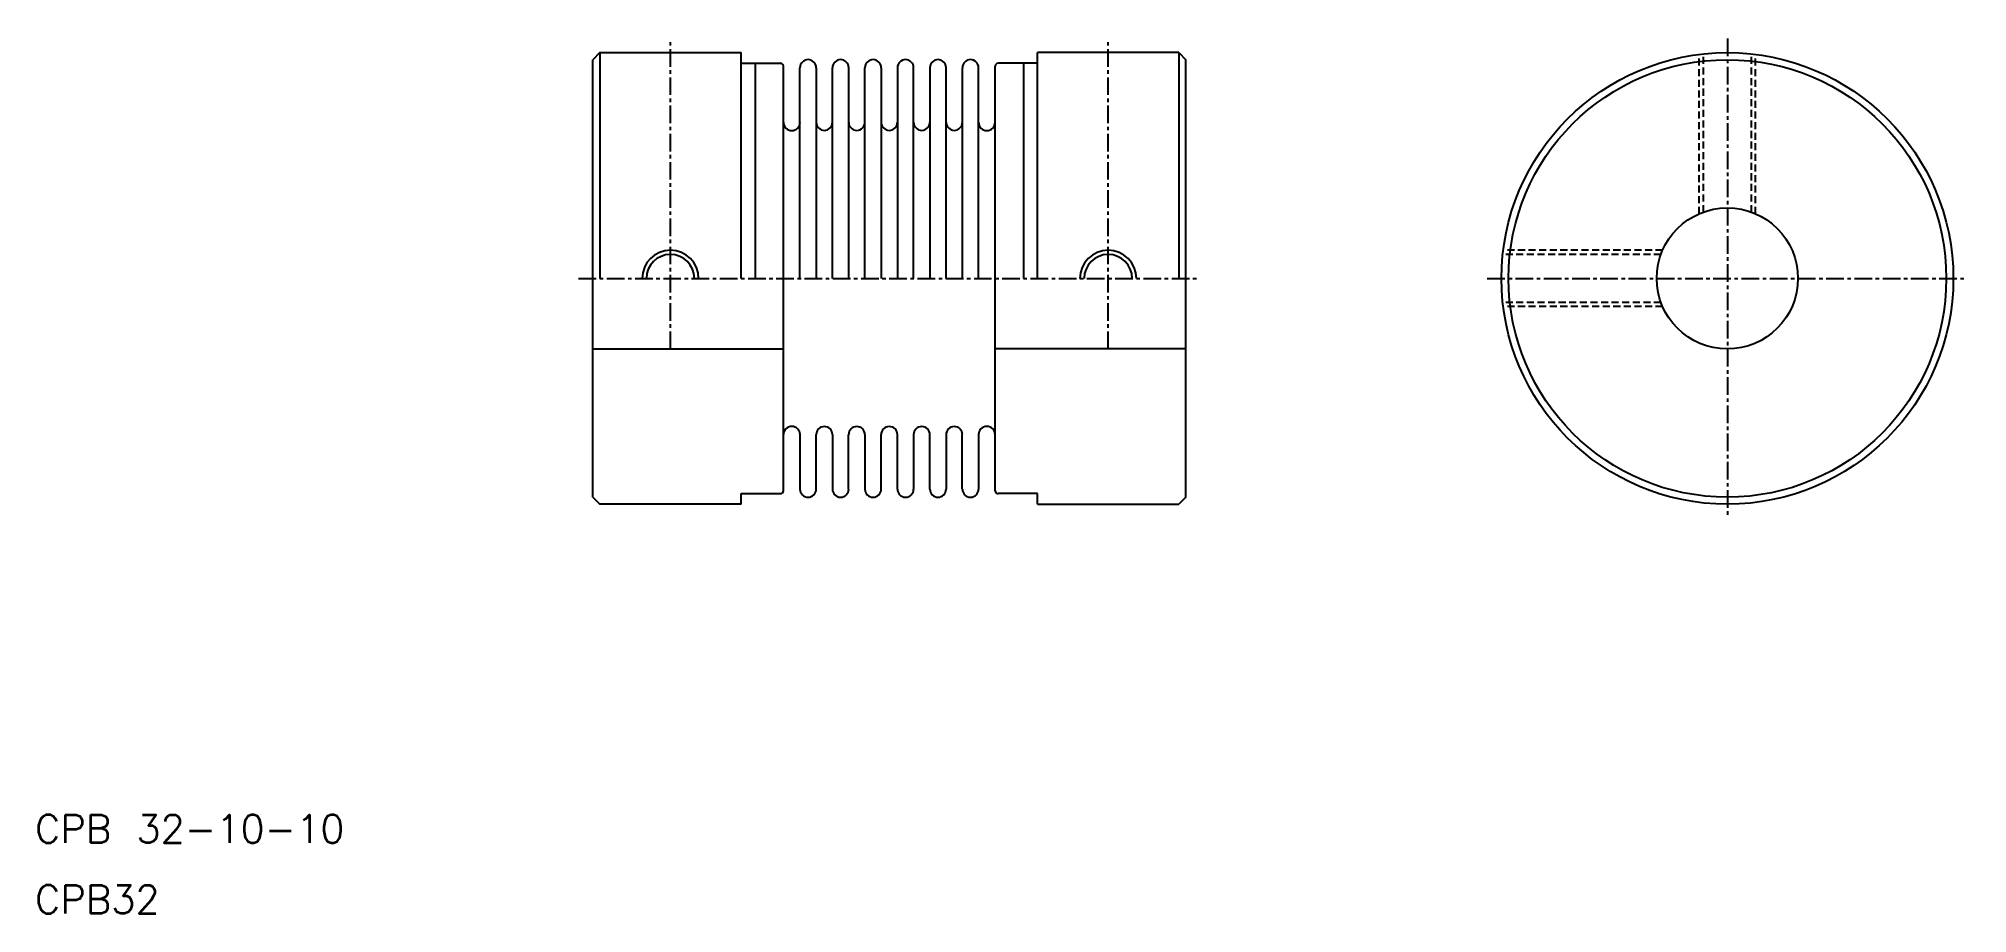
# Model space of a CAD drawing. Extents: x 5 to 142, y 5 to 67.
import ezdxf

# ---------------------------------------------------------------- set-up
doc = ezdxf.new("R2010")
doc.units = 0
doc.linetypes.add('CENTER', pattern=[2, 1.25, -0.25, 0.25, -0.25])
doc.linetypes.add('DASHED', pattern=[0.75, 0.5, -0.25])
doc.layers.get('0').update_dxf_attribs({"linetype": 'CONTINUOUS'})
doc.layers.add('CENTER', color=1, linetype='CENTER')
doc.styles.get("Standard").update_dxf_attribs({"font": 'txt', "bigfont": 'BIGFONT'})

msp = doc.modelspace()

# ---------------------------------------------------------------- linework, layer by layer
at = {"color": 7, "linetype": 'CONTINUOUS'}
for p, q in [((45, 66), (44.5, 65.5)), ((45, 66), (45, 50)), ((45, 66), (55, 66)), ((55, 50), (55, 66)), ((76, 50), (76, 66)), ((86, 66), (76, 66)), ((86, 66), (86, 50)), ((86, 66), (86.5, 65.5)), ((44.5, 34.5), (44.5, 65.5)), ((55, 65.25), (57.8, 65.25)), ((56, 65.25), (56, 50)), ((58, 34.95), (58, 65.05)), ((59.17, 50), (59.17, 64.93)), ((60.32, 64.93), (60.32, 50)), ((61.47, 50), (61.47, 64.93)), ((62.62, 64.93), (62.62, 50)), ((63.77, 50), (63.77, 64.93)), ((64.92, 64.93), (64.92, 50)), ((66.07, 64.93), (66.07, 50)), ((67.22, 50), (67.22, 64.93)), ((68.37, 64.93), (68.37, 50)), ((69.52, 50), (69.52, 64.93)), ((70.67, 64.93), (70.67, 50)), ((71.82, 50), (71.82, 64.93)), ((73, 34.95), (73, 65.05)), ((76, 65.25), (73.2, 65.25)), ((75, 65.25), (75, 50)), ((86.5, 34.5), (86.5, 65.5)), ((44.5, 45), (58, 45)), ((86.5, 45), (73, 45)), ((59.17, 38.93), (59.17, 35.07)), ((60.32, 35.07), (60.32, 38.93)), ((61.47, 38.93), (61.47, 35.07)), ((62.62, 35.07), (62.62, 38.93)), ((63.77, 38.93), (63.77, 35.07)), ((64.92, 35.07), (64.92, 38.93)), ((66.07, 35.07), (66.07, 38.93)), ((67.22, 38.93), (67.22, 35.07)), ((68.37, 35.07), (68.37, 38.93)), ((69.52, 38.93), (69.52, 35.07)), ((70.67, 35.07), (70.67, 38.93)), ((71.82, 38.93), (71.82, 35.07)), ((44.5, 34.5), (45, 34)), ((55, 34.75), (57.8, 34.75)), ((55, 34), (55, 34.75)), ((76, 34.75), (73.2, 34.75)), ((76, 34), (76, 34.75)), ((86.5, 34.5), (86, 34)), ((55, 34), (45, 34)), ((50, 34), (50, 34)), ((52.5, 34), (52.5, 34)), ((76, 34), (86, 34))]:
    msp.add_line(p, q, dxfattribs=at)
at = {"color": 3, "linetype": 'DASHED'}
for p, q in [((122.85, 54.58), (122.85, 65.87)), ((123.15, 54.7), (123.15, 65.91)), ((126.55, 54.7), (126.55, 65.91)), ((126.85, 54.58), (126.85, 65.87)), ((120.27, 52), (108.97, 52)), ((120.15, 51.7), (108.94, 51.7)), ((120.15, 48.3), (108.94, 48.3)), ((120.27, 48), (108.97, 48))]:
    msp.add_line(p, q, dxfattribs=at)
at = {"color": 7, "linetype": 'CONTINUOUS'}
for radius in [16, 15.5, 5]:
    msp.add_circle((124.85, 50), radius, dxfattribs=at)
for centre, radius, start, end in [((57.8, 65.05), 0.2, 0, 90), ((59.75, 64.93), 0.575, 0, 180), ((62.05, 64.93), 0.575, 0, 180), ((64.35, 64.93), 0.575, 0, 180), ((66.65, 64.93), 0.575, 0, 180), ((68.95, 64.93), 0.575, 0, 180), ((71.25, 64.93), 0.575, 0, 180), ((73.2, 65.05), 0.2, 90, 180), ((58.59, 61.07), 0.588, 180, 0), ((60.9, 61.07), 0.575, 180, 0), ((63.2, 61.07), 0.575, 180, 0), ((65.5, 61.07), 0.575, 180, 0), ((67.8, 61.07), 0.575, 180, 0), ((70.1, 61.07), 0.575, 180, 0), ((72.41, 61.07), 0.588, 180, 0), ((50, 50), 1.7, 0, 180), ((81, 50), 1.7, 0, 180), ((58.59, 38.93), 0.588, 0, 180), ((60.9, 38.93), 0.575, 0, 180), ((63.2, 38.93), 0.575, 0, 180), ((65.5, 38.93), 0.575, 0, 180), ((67.8, 38.93), 0.575, 0, 180), ((70.1, 38.93), 0.575, 0, 180), ((72.41, 38.93), 0.588, 0, 180), ((57.8, 34.95), 0.2, 270, 0), ((59.75, 35.07), 0.575, 180, 0), ((62.05, 35.07), 0.575, 180, 0), ((64.35, 35.07), 0.575, 180, 0), ((66.65, 35.07), 0.575, 180, 0), ((68.95, 35.07), 0.575, 180, 0), ((71.25, 35.07), 0.575, 180, 0), ((73.2, 34.95), 0.2, 180, 270)]:
    msp.add_arc(centre, radius, start, end, dxfattribs=at)
at = {"color": 3, "linetype": 'CONTINUOUS'}
for centre in [(50, 50), (81, 50)]:
    msp.add_arc(centre, 2, 0, 180, dxfattribs=at)
at = {"layer": 'CENTER', "color": 1, "linetype": 'CENTER'}
for p, q in [((50, 45), (50, 67)), ((81, 45), (81, 67)), ((124.85, 67), (124.85, 33)), ((43.5, 50), (87.5, 50)), ((107.85, 50), (141.85, 50))]:
    msp.add_line(p, q, dxfattribs=at)

# ---------------------------------------------------------------- texts
at = {"color": 7, "linetype": 'CONTINUOUS'}
for s, p in [('CPB 32-10-10', (5, 10)), ('CPB32', (5, 5))]:
    msp.add_text(s, height=2, dxfattribs=at).set_placement(p)

doc.saveas('drawing.dxf')
